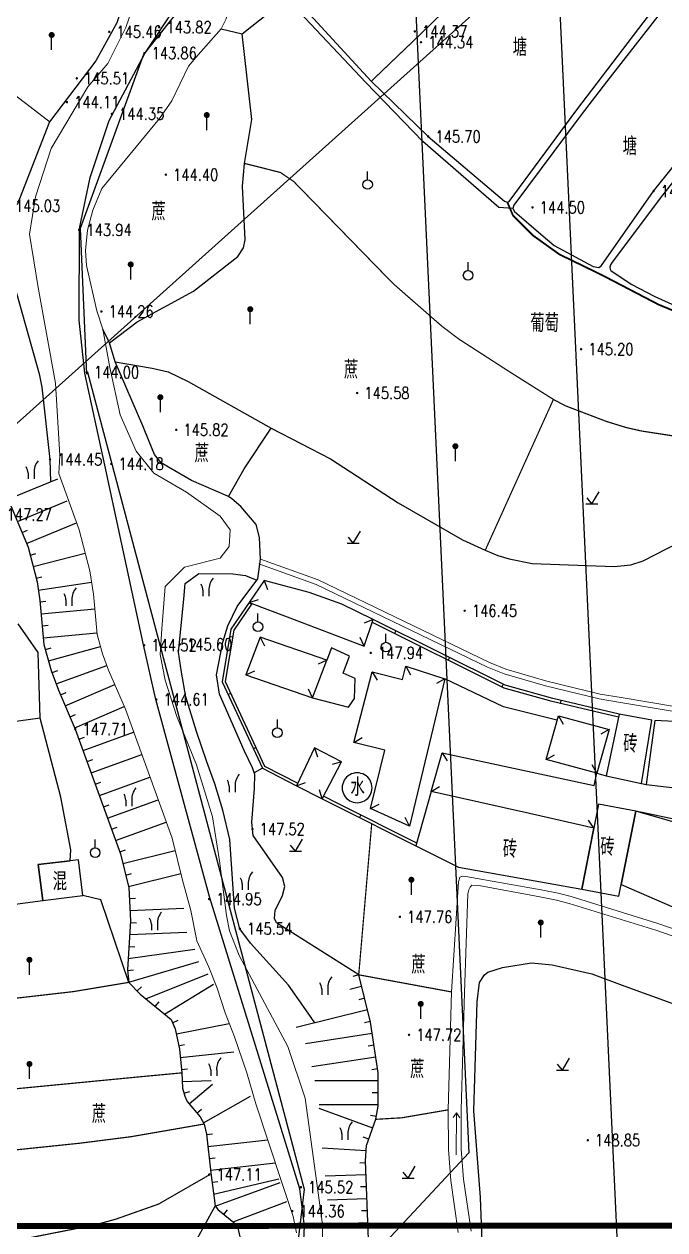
# Model space of a CAD drawing. Extents: x 529262 to 576451, y 2694391 to 2717535.
# Drawn here: x 567220.2 to 567273.7, y 2709121.2 to 2709221.8 of the extents above; entities that cross this region are included whole.
import ezdxf
from ezdxf.enums import TextEntityAlignment as Align
from ezdxf.xclip import XClip

# ---------------------------------------------------------------- set-up
doc = ezdxf.new("R2010")
doc.units = 0
doc.header["$XCLIPFRAME"] = 0
for name, color, linetype in [('DLDW', 8, 'Continuous'), ('DMTZ', 8, 'Continuous'), ('GCD', 8, 'Continuous'), ('GXYZ', 8, 'Continuous'), ('JMD', 8, 'Continuous'), ('PP-COM', 7, 'Continuous'), ('RD-中线', 40, 'Continuous'), ('RD-红线', 7, 'Continuous'), ('ZBTZ', 8, 'Continuous'), ('ZJ', 7, 'Continuous'), ('污水管径标注_W10-', 202, 'Continuous')]:
    doc.layers.add(name, color=color, linetype=linetype)
doc.layers.add('SXSS', color=5, linetype='Continuous', lineweight=0)
doc.styles.add('HZ', font='rs.shx', dxfattribs={"width": 0.8, "bigfont": 'hztxt.shx'})
doc.linetypes.add('10421', pattern='A,2,[150,AAA.SHX,S=0.5,R=0,X=0,Y=0.5],1e-11', length=2)
doc.linetypes.add('10422', pattern='A,0.75,[150,AAA.SHX,S=0.5,R=0,X=0,Y=0.5],1.5,[177,AAA.SHX,S=1,R=0,X=0,Y=0.4],0.75', length=3)
doc.linetypes.add('1161', pattern='A,0,[149,AAA.SHX,S=0.15,R=0,X=0,Y=0],-1.6', length=1.6)
doc.linetypes.add('8462', pattern='A,2,[157,AAA.SHX,S=1,R=0,X=0,Y=0.5],1e-09', length=2)

# ---------------------------------------------------------------- blocks, each defined once
blk = doc.blocks.new('A$C19FD0107')
at = {"layer": 'RD-中线', "color": 8, "linetype": 'Continuous', "flags": 128}
blk.add_lwpolyline([(-3741.98, 15023.64), (-3727.15, 14704.89)], dxfattribs=at)
for points in [[(-4490.73, 14139.44, 0), (-4490.29, 14139.42)], [(-3818.25, 14086.17, 0), (-3817.74, 14086.17)]]:
    blk.add_lwpolyline(points, format="xyb", dxfattribs=at)
at = {"layer": 'RD-红线', "color": 8, "linetype": 'Continuous', "flags": 128}
blk.add_lwpolyline([(-3752.51, 14991.88), (-3752.38, 14988.89), (-3740.66, 14737.03)], dxfattribs=at)
at = {"layer": 'RD-红线', "color": 8}
blk.add_lwpolyline([(-3760.16, 14716.11), (-3740.66, 14737.03, 0.420928)], format="xyb", dxfattribs=at)
blk = doc.blocks.new('gc165')
at = {"color": 8}
blk.add_line((0, 0), (0, 2), dxfattribs=at)
at = {"color": 8, "const_width": 0.5}
blk.add_lwpolyline([(-0.25, 2.5, 1), (0.25, 2.5, 1)], format="xyb", close=True, dxfattribs=at)
blk = doc.blocks.new('gc086')
at = {"color": 8}
for p, q in [((0, 0), (7, 0)), ((7, 0), (6.18, 0.57)), ((7, 0), (6.18, -0.57))]:
    blk.add_line(p, q, dxfattribs=at)
blk = doc.blocks.new('gc123')
at = {"color": 8}
for p, q in [((-1, 0), (1, 0)), ((0, 0), (-0.8, 1)), ((0, 0), (1.2, 2))]:
    blk.add_line(p, q, dxfattribs=at)
blk = doc.blocks.new('gc125')
at = {"color": 8}
blk.add_line((0, 0.8), (0, 2.2), dxfattribs=at)
blk.add_circle((0, 0), 0.8, dxfattribs=at)
blk = doc.blocks.new('gc246')
at = {"color": 8}
for p, q in [((-0.5, 1), (-0.5, 0)), ((0.5, 1), (0.5, 0))]:
    blk.add_line(p, q, dxfattribs=at)
for centre, radius, start, end in [((3.4, 1.11), 2.91, 139.3312, 182.0887), ((-2.94, 0.81), 2.45, 4.3743, 29.0242)]:
    blk.add_arc(centre, radius, start, end, dxfattribs=at)
blk = doc.blocks.new('GC200')
at = {"linetype": 'Continuous', "const_width": 0.2, "flags": 128}
blk.add_lwpolyline([(-0.1, 0, 1), (0.1, 0, 1)], format="xyb", close=True, dxfattribs=at)

msp = doc.modelspace()

# ---------------------------------------------------------------- linework, layer by layer
at = {"const_width": 0.5}
msp.add_lwpolyline([(567065.198, 2709822.031), (567065.442, 2709121.492), (567390.954, 2709121.576), (567390.9, 2709194.847), (567636.834, 2709194.752), (567636.661, 2709824.663), (567065.198, 2709822.031)], dxfattribs=at)
at = {"color": 8, "linetype": 'Continuous', "flags": 128}
for points in [[(567233.089, 2709222.908), (567230.201, 2709219.269), (567224.908, 2709204.752), (567225.446, 2709192.605)], [(567225.525, 2709192.763), (567243.596, 2709124.599), (567242.612, 2709116.417), (567238.804, 2709110.346), (567237.048, 2709104.767), (567236.235, 2709098.653), (567237.048, 2709094.463), (567242.57, 2709075.026), (567243.469, 2709054.455), (567245.168, 2709048.136), (567246.302, 2709044.472), (567248.453, 2709042.586), (567255.247, 2709037.98), (567256.794, 2709033.04)]]:
    msp.add_lwpolyline(points, dxfattribs=at)
at = {"layer": 'DLDW', "linetype": 'Continuous', "flags": 128}
msp.add_lwpolyline([(567246.768, 2709158.086, 1.0000047), (567249.262, 2709158.086, 1.0000097)], format="xyb", close=True, dxfattribs=at)
at = {"layer": 'DMTZ'}
for p, q in [((567218.921, 2709182.156, 146.878), (567223.069, 2709183.877, 146.878)), ((567219.688, 2709180.308, 146.878), (567223.835, 2709182.03, 146.878)), ((567220.454, 2709178.461, 146.878), (567224.602, 2709180.183, 146.878)), ((567220.999, 2709176.539, 146.878), (567225.346, 2709177.669, 146.878)), ((567221.43, 2709174.589, 146.878), (567225.871, 2709175.251, 146.878)), ((567221.664, 2709172.604, 146.878), (567226.136, 2709173.021, 146.878)), ((567221.85, 2709170.612, 146.878), (567226.322, 2709171.029, 146.878)), ((567222.292, 2709168.668, 146.878), (567226.615, 2709169.885, 146.878)), ((567222.916, 2709166.769, 146.878), (567227.139, 2709168.297, 146.878)), ((567223.678, 2709164.921, 146.878), (567227.8, 2709166.704, 146.878)), ((567224.472, 2709163.086, 146.878), (567228.594, 2709164.868, 146.878)), ((567225.158, 2709161.207, 146.878), (567229.381, 2709162.735, 146.878)), ((567225.838, 2709159.326, 146.878), (567230.061, 2709160.854, 146.878)), ((567226.519, 2709157.446, 146.878), (567230.742, 2709158.973, 146.878)), ((567227.199, 2709155.565, 146.878), (567231.422, 2709157.092, 146.878)), ((567227.879, 2709153.684, 146.878), (567232.102, 2709155.212, 146.878)), ((567228.479, 2709151.779, 146.878), (567232.837, 2709152.863, 146.878)), ((567228.962, 2709149.838, 146.878), (567233.32, 2709150.922, 146.878)), ((567229.075, 2709147.843, 146.878), (567233.561, 2709148.049, 146.878)), ((567229.047, 2709145.846, 146.878), (567233.813, 2709146.031, 146.878)), ((567228.927, 2709143.85, 146.878), (567234.472, 2709144.628, 146.878)), ((567231.957, 2709139.201, 146.878), (567236.047, 2709141.708, 146.878)), ((567248.389, 2709141.498, 147.858), (567247.418, 2709141.259, 147.858)), ((567248.389, 2709141.498, 147.858), (567247.418, 2709141.259, 147.858)), ((567248.867, 2709139.556, 147.858), (567242.936, 2709138.096, 147.858)), ((567248.867, 2709139.556, 147.858), (567242.936, 2709138.096, 147.858)), ((567232.94, 2709137.544, 146.878), (567237.347, 2709138.408, 146.878)), ((567249.265, 2709137.598, 147.858), (567243.698, 2709136.734, 147.858)), ((567249.265, 2709137.598, 147.858), (567243.698, 2709136.734, 147.858)), ((567233.267, 2709135.572, 146.878), (567237.731, 2709136.069, 146.878)), ((567249.572, 2709135.622, 147.858), (567244.223, 2709134.792, 147.858)), ((567249.572, 2709135.622, 147.858), (567244.223, 2709134.792, 147.858)), ((567249.775, 2709133.637, 147.858), (567244.499, 2709133.635, 147.858)), ((567249.775, 2709133.637, 147.858), (567244.499, 2709133.635, 147.858)), ((567235.211, 2709130.12, 146.878), (567239.121, 2709132.348, 146.878)), ((567249.776, 2709131.637, 147.858), (567244.837, 2709131.636, 147.858)), ((567249.776, 2709131.637, 147.858), (567244.837, 2709131.636, 147.858)), ((567249.322, 2709129.7, 147.858), (567244.858, 2709131.318, 147.858)), ((567249.322, 2709129.7, 147.858), (567244.858, 2709131.318, 147.858)), ((567235.57, 2709128.162, 146.878), (567240.558, 2709128.722, 146.878)), ((567248.768, 2709127.793, 147.858), (567245.088, 2709128.009, 147.858)), ((567248.768, 2709127.793, 147.858), (567245.088, 2709128.009, 147.858)), ((567235.793, 2709126.174, 146.878), (567241.203, 2709126.782, 146.878)), ((567236.038, 2709124.189, 146.878), (567241.496, 2709125.465, 146.878)), ((567248.763, 2709125.796, 147.858), (567245.357, 2709125.668, 147.858)), ((567248.763, 2709125.796, 147.858), (567245.357, 2709125.668, 147.858)), ((567236.174, 2709123.182, 148.204), (567241.584, 2709125.158, 148.204)), ((567237.671, 2709121.868, 148.204), (567242.155, 2709123.555, 148.204)), ((567248.838, 2709123.797, 147.858), (567245.548, 2709123.674, 147.858)), ((567248.838, 2709123.797, 147.858), (567245.548, 2709123.674, 147.858)), ((567248.913, 2709121.798, 147.858), (567245.727, 2709121.679, 147.858)), ((567248.913, 2709121.798, 147.858), (567245.727, 2709121.679, 147.858))]:
    msp.add_line(p, q, dxfattribs=at)
at = {"layer": 'DMTZ', "linetype": 'Continuous'}
for p, q in [((567220.071, 2709179.385, 146.878), (567220.533, 2709179.576, 146.878)), ((567220.748, 2709177.507, 146.878), (567221.232, 2709177.633, 146.878)), ((567221.251, 2709175.572, 146.878), (567221.735, 2709175.697, 146.878)), ((567221.571, 2709173.599, 146.878), (567222.069, 2709173.646, 146.878)), ((567221.757, 2709171.608, 146.878), (567222.255, 2709171.654, 146.878)), ((567222.021, 2709169.631, 146.878), (567222.502, 2709169.766, 146.878)), ((567222.575, 2709167.71, 146.878), (567223.045, 2709167.88, 146.878)), ((567223.281, 2709165.839, 146.878), (567223.74, 2709166.038, 146.878)), ((567224.075, 2709164.003, 146.878), (567224.534, 2709164.202, 146.878)), ((567224.818, 2709162.148, 146.878), (567225.288, 2709162.318, 146.878)), ((567225.498, 2709160.267, 146.878), (567225.968, 2709160.437, 146.878)), ((567226.178, 2709158.386, 146.878), (567226.649, 2709158.556, 146.878)), ((567226.859, 2709156.505, 146.878), (567227.329, 2709156.675, 146.878)), ((567227.539, 2709154.625, 146.878), (567228.009, 2709154.795, 146.878)), ((567228.219, 2709152.744, 146.878), (567228.689, 2709152.914, 146.878)), ((567228.72, 2709150.809, 146.878), (567229.206, 2709150.929, 146.878)), ((567229.029, 2709148.842, 146.878), (567229.529, 2709148.865, 146.878)), ((567229.107, 2709146.845, 146.878), (567229.607, 2709146.814, 146.878)), ((567228.987, 2709144.848, 146.878), (567229.486, 2709144.818, 146.878)), ((567228.977, 2709141.857, 146.878), (567234.816, 2709143.598, 146.878)), ((567228.872, 2709142.852, 146.878), (567229.37, 2709142.904, 146.878)), ((567230.407, 2709140.465, 146.878), (567235.589, 2709142.567, 146.878)), ((567248.15, 2709142.469, 147.858), (567247.664, 2709142.349, 147.858)), ((567248.15, 2709142.469, 147.858), (567247.664, 2709142.349, 147.858)), ((567229.665, 2709141.132, 146.878), (567230.027, 2709141.477, 146.878)), ((567248.628, 2709140.527, 147.858), (567248.142, 2709140.407, 147.858)), ((567248.628, 2709140.527, 147.858), (567248.142, 2709140.407, 147.858)), ((567231.182, 2709139.833, 146.878), (567231.498, 2709140.221, 146.878)), ((567232.623, 2709138.485, 146.878), (567233.078, 2709138.693, 146.878)), ((567249.106, 2709138.585, 147.858), (567248.62, 2709138.465, 147.858)), ((567249.106, 2709138.585, 147.858), (567248.62, 2709138.465, 147.858)), ((567233.132, 2709136.562, 146.878), (567233.623, 2709136.658, 146.878)), ((567249.418, 2709136.61, 147.858), (567248.924, 2709136.533, 147.858)), ((567249.418, 2709136.61, 147.858), (567248.924, 2709136.533, 147.858)), ((567233.378, 2709134.578, 146.878), (567233.875, 2709134.634, 146.878)), ((567249.725, 2709134.633, 147.858), (567249.231, 2709134.557, 147.858)), ((567249.725, 2709134.633, 147.858), (567249.231, 2709134.557, 147.858)), ((567233.43, 2709133.58, 146.878), (567235.851, 2709133.652, 146.878)), ((567233.571, 2709132.598, 146.878), (567234.052, 2709132.736, 146.878)), ((567234.013, 2709131.714, 146.878), (567235.968, 2709133.347, 146.878)), ((567249.775, 2709132.637, 147.858), (567249.275, 2709132.637, 147.858)), ((567249.775, 2709132.637, 147.858), (567249.275, 2709132.637, 147.858)), ((567234.655, 2709130.947, 146.878), (567235.038, 2709131.267, 146.878)), ((567249.625, 2709130.65, 147.858), (567249.132, 2709130.736, 147.858)), ((567249.625, 2709130.65, 147.858), (567249.132, 2709130.736, 147.858)), ((567235.458, 2709129.155, 146.878), (567235.955, 2709129.211, 146.878)), ((567248.982, 2709128.76, 147.858), (567248.512, 2709128.93, 147.858)), ((567248.982, 2709128.76, 147.858), (567248.512, 2709128.93, 147.858)), ((567235.681, 2709127.168, 146.878), (567236.178, 2709127.224, 146.878)), ((567248.726, 2709126.795, 147.858), (567248.226, 2709126.776, 147.858)), ((567248.726, 2709126.795, 147.858), (567248.226, 2709126.776, 147.858)), ((567235.914, 2709125.182, 146.878), (567236.41, 2709125.244, 146.878)), ((567248.801, 2709124.796, 147.858), (567248.301, 2709124.778, 147.858)), ((567248.801, 2709124.796, 147.858), (567248.301, 2709124.778, 147.858)), ((567236.893, 2709122.496, 148.204), (567237.207, 2709122.885, 148.204)), ((567248.875, 2709122.798, 147.858), (567248.376, 2709122.779, 147.858)), ((567248.875, 2709122.798, 147.858), (567248.376, 2709122.779, 147.858))]:
    msp.add_line(p, q, dxfattribs=at)
at = {"layer": 'DMTZ', "linetype": '10422', "flags": 128}
for points, elevation in [([(567239.74, 2709227.658), (567243.474, 2709225.184), (567242.773, 2709224.041), (567249.197, 2709217.041), (567253.945, 2709212.424), (567260.3, 2709207.019), (567260.539, 2709206.936), (567260.682, 2709207.004), (567266.345, 2709214.658), (567272.759, 2709223.086), (567273.026, 2709223.598), (567272.822, 2709224.097), (567271.607, 2709225.44), (567265.336, 2709232.674), (567261.191, 2709239.791), (567260.576, 2709240.627), (567256.455, 2709244.7), (567255.101, 2709246.845), (567254.905, 2709246.978), (567254.644, 2709246.832), (567253.039, 2709245.305), (567252.438, 2709244.477), (567251.68, 2709242.909), (567251.238, 2709241.813), (567250.759, 2709239.799), (567250.31, 2709236.675), (567250.27, 2709236.057)], 145.628), ([(567268.171, 2709201.506), (567268.384, 2709201.676), (567272.734, 2709207.872), (567278.853, 2709215.487), (567280.054, 2709217.317), (567280.208, 2709217.77), (567280.011, 2709217.992), (567274.031, 2709223.352), (567273.875, 2709223.421), (567273.782, 2709223.366), (567268.798, 2709216.989), (567266.681, 2709214.231), (567261.085, 2709206.692), (567260.988, 2709206.425), (567261.133, 2709206.176), (567263.343, 2709204.267), (567264.441, 2709203.324), (567267.704, 2709201.574), (567268.171, 2709201.506)], 145.862), ([(567269.11, 2709201.355), (567269.16, 2709201.24), (567270.864, 2709200.097), (567272.847, 2709199.087), (567272.847, 2709199.087), (567275.054, 2709198.07), (567276.621, 2709197.693), (567279.245, 2709197.124), (567282.484, 2709196.614), (567283.716, 2709196.547), (567284.529, 2709196.614), (567289.206, 2709197.951), (567289.793, 2709198.279), (567289.98, 2709198.642), (567292.003, 2709204.268), (567293.354, 2709207.636), (567291.043, 2709208.546), (567291.93, 2709211.059), (567287.311, 2709213.199), (567281.454, 2709216.971), (567281.144, 2709217.132), (567281.018, 2709217.085), (567280.845, 2709216.909), (567273.482, 2709207.534), (567269.291, 2709201.944), (567269.146, 2709201.722), (567269.095, 2709201.532), (567269.11, 2709201.355)], 145.946), ([(567244.289, 2709165.59), (567247.285, 2709164.801), (567247.794, 2709165.524), (567247.843, 2709167.216), (567246.854, 2709167.664), (567247.365, 2709169.077), (567245.878, 2709169.761), (567245.482, 2709168.734)], 147.629), ([(567264.661, 2709163.735), (567260.218, 2709164.842), (567255.34, 2709167.187)], 147.011)]:
    msp.add_lwpolyline(points, dxfattribs=dict(at, elevation=elevation))
at = {"layer": 'DMTZ', "linetype": '10421', "flags": 128}
for points, elevation in [([(567233.046, 2709234.431), (567232.191, 2709234.11), (567230.418, 2709229.131), (567227.966, 2709221.917), (567226.233, 2709218.739), (567222.371, 2709213.658), (567219.656, 2709206.735)], 146.878), ([(567227.375, 2709195.208), (567229.672, 2709196.975), (567234.38, 2709199.511), (567238.053, 2709202.413), (567238.542, 2709203.138), (567238.669, 2709203.806), (567238.446, 2709208.276), (567238.62, 2709210.185), (567239.221, 2709213.845), (567238.42, 2709220.994)], 145.618), ([(567219.484, 2709204.703), (567219.315, 2709202.763), (567219.328, 2709201.437), (567219.43, 2709200.065), (567221.505, 2709192.622), (567221.711, 2709191.522), (567222.405, 2709185.477), (567222.434, 2709183.614)], 146.878), ([(567248.147, 2709142.482), (567241.288, 2709146.831), (567241.118, 2709147.191), (567241.187, 2709147.859), (567241.781, 2709149.111), (567241.976, 2709149.864), (567241.781, 2709150.602), (567239.347, 2709154.094), (567239.282, 2709154.645), (567239.236, 2709155.23), (567239.458, 2709158.03), (567239.485, 2709159.195), (567239.291, 2709159.749), (567238.584, 2709161.207), (567236.527, 2709165.894), (567236.287, 2709167.52), (567236.823, 2709170.245), (567237.233, 2709171.612), (567238.019, 2709173.219), (567239.729, 2709175.509), (567239.947, 2709177.167), (567239.863, 2709178.965), (567239.608, 2709180.058), (567238.309, 2709181.559), (567237.577, 2709182.202), (567237.29, 2709182.379), (567234.208, 2709183.721), (567232.273, 2709184.843), (567231.679, 2709185.187), (567231.116, 2709185.897), (567230.685, 2709186.966), (567230.159, 2709188.292), (567227.843, 2709193.632), (567227.375, 2709195.208), (567226.817, 2709196.34)], 145.894), ([(567227.843, 2709193.632), (567230.928, 2709193.1), (567232.27, 2709192.801), (567233.931, 2709191.991), (567240.833, 2709188.106)], 145.894), ([(567237.29, 2709182.379), (567238.602, 2709184.687), (567240.833, 2709188.106)], 146.418), ([(567240.833, 2709188.106), (567245.79, 2709185.528), (567251.435, 2709181.865), (567256.811, 2709178.782), (567258.701, 2709177.917), (567259.74, 2709177.474), (567260.703, 2709177.181), (567262.609, 2709176.796), (567269.446, 2709176.562), (567270.824, 2709176.692), (567271.863, 2709177.03), (567277.853, 2709180.107), (567279.871, 2709180.893), (567280.464, 2709181.092), (567283.599, 2709181.622), (567288.14, 2709182.562), (567289.967, 2709182.983), (567291.634, 2709183.263), (567294.188, 2709183.227), (567297.784, 2709182.943)], 146.197), ([(567244.493, 2709138.479), (567243.94, 2709139.275), (567242.3, 2709141.611), (567239.115, 2709145.116), (567238.238, 2709146.332), (567237.784, 2709148.031), (567237.391, 2709153.763), (567236.818, 2709156.211), (567236.135, 2709158.427), (567235.469, 2709160.242), (567234.611, 2709162.786), (567233.739, 2709165.689), (567233.356, 2709167.741), (567233.112, 2709169.41), (567233.566, 2709173.838), (567233.685, 2709175.137), (567234.818, 2709175.959), (567237.639, 2709175.926), (567238.7, 2709175.812), (567239.653, 2709175.406)], 145.894), ([(567256.13, 2709043.929), (567256.095, 2709045.046), (567257.716, 2709051.422), (567258.635, 2709063.536), (567260.225, 2709070.589), (567260.028, 2709072.764), (567260.498, 2709073.973), (567260.916, 2709074.616), (567266.127, 2709080.389), (567266.389, 2709081.388), (567266.466, 2709083.059), (567266.293, 2709084.331), (567265.726, 2709086.912), (567264.936, 2709089.535), (567264.015, 2709091.372), (567261.999, 2709094.454), (567260.831, 2709096.538), (567258.536, 2709101.625), (567257.747, 2709102.519), (567255.797, 2709104.131), (567255.573, 2709104.902), (567255.602, 2709106.735), (567255.765, 2709110.796), (567256.128, 2709112.144), (567258.156, 2709116.082), (567258.478, 2709117.405), (567258.48, 2709119.536), (567258.294, 2709123.894), (567257.742, 2709131.122), (567258.03, 2709140.215), (567258.211, 2709141.85), (567258.62, 2709142.489), (567258.903, 2709142.691), (567260.128, 2709143.09), (567262.565, 2709143.485), (567264.27, 2709143.324), (567267.59, 2709142.562), (567270.346, 2709141.543), (567282.141, 2709137.256), (567284.271, 2709136.863), (567290.328, 2709137.287), (567292.825, 2709137.736)], 149.685), ([(567236.163, 2709123.197), (567236.163, 2709123.197), (567236.163, 2709123.197), (567234.652, 2709120.414), (567234.531, 2709119.586), (567234.94, 2709119.107), (567236.721, 2709117.791), (567236.991, 2709117.353), (567237.678, 2709114.749)], 147.699)]:
    msp.add_lwpolyline(points, dxfattribs=dict(at, elevation=elevation))
msp.add_lwpolyline([(567260.988, 2709206.425), (567259.816, 2709206.517), (567253.484, 2709212.01), (567248.741, 2709216.923), (567242.76, 2709223.28), (567242.184, 2709224), (567243.031, 2709225.477)], dxfattribs=at)
at = {"layer": 'DMTZ', "linetype": 'Continuous', "flags": 128}
for points, elevation in [([(567218.726, 2709182.626), (567220.576, 2709178.169), (567221.327, 2709175.28), (567221.562, 2709173.704), (567221.902, 2709170.052), (567222.514, 2709167.88), (567223.106, 2709166.244), (567224.515, 2709162.986), (567228.283, 2709152.567), (567228.989, 2709149.73), (567229.115, 2709146.972), (567228.869, 2709142.886), (567228.978, 2709141.854), (567229.926, 2709140.858), (567232.497, 2709138.761), (567232.854, 2709137.981), (567233.19, 2709136.27), (567233.409, 2709134.303), (567233.447, 2709133.032), (567233.639, 2709132.362), (567233.844, 2709131.917), (567234.922, 2709130.626), (567235.26, 2709130.034), (567235.456, 2709129.177), (567235.818, 2709125.954), (567236.163, 2709123.197)], 146.878), ([(567248.535, 2709114.816), (567248.966, 2709120.393), (567248.719, 2709126.961), (567248.795, 2709128.244), (567249.586, 2709130.426), (567249.776, 2709131.512), (567249.775, 2709134.313), (567249.122, 2709138.521), (567248.147, 2709142.482)], 147.858), ([(567236.163, 2709123.197), (567236.391, 2709122.901), (567238.007, 2709121.597), (567238.345, 2709120.154), (567238.123, 2709115.762), (567237.678, 2709114.749), (567236.508, 2709113.79), (567231.68, 2709106.112)], 148.204)]:
    msp.add_lwpolyline(points, dxfattribs=dict(at, elevation=elevation))
at = {"layer": 'DMTZ', "linetype": '10422', "elevation": 147.801, "flags": 128}
msp.add_lwpolyline([(567192.852, 2709159.645), (567191.178, 2709144.998), (567207.16, 2709146.727), (567221.798, 2709148.687), (567221.42, 2709151.673), (567224.076, 2709151.993), (567224.132, 2709152.901), (567223.302, 2709157.313), (567221.58, 2709163.897), (567206.264, 2709161.781)], close=True, dxfattribs=at)
at = {"layer": 'GXYZ', "linetype": 'Continuous'}
msp.add_line((567290.962, 2709252.568), (567219.634, 2709188.482), dxfattribs=at)
at = {"layer": 'JMD', "linetype": 'Continuous'}
for p, q in [((567240.258, 2709175.377), (567240.537, 2709174.627)), ((567239.013, 2709173.556), (567239.776, 2709173.795)), ((567239.013, 2709173.556), (567239.219, 2709173.415)), ((567249.344, 2709172.137), (567248.607, 2709171.826)), ((567237.39, 2709170.722), (567237.636, 2709170.682)), ((567251.234, 2709171.194), (567251.123, 2709170.97)), ((567239.94, 2709170.642), (567240.279, 2709169.918)), ((567248.612, 2709169.891), (567248.267, 2709170.613)), ((567245.482, 2709168.734), (567244.757, 2709168.395)), ((567255.708, 2709168.961), (567255.597, 2709168.738)), ((567238.747, 2709167.498), (567239.471, 2709167.838)), ((567249.275, 2709167.756), (567249.683, 2709167.068)), ((567252.085, 2709168.222), (567252.474, 2709167.523)), ((567255.34, 2709167.187), (567254.643, 2709166.794)), ((567260.182, 2709166.729), (567260.071, 2709166.505)), ((567237.244, 2709165.88), (567237.471, 2709165.985)), ((567244.289, 2709165.59), (567243.949, 2709166.314)), ((567264.991, 2709165.375), (567264.934, 2709165.132)), ((567264.803, 2709164.08), (567265.198, 2709163.385)), ((567269.02, 2709162.943), (567268.324, 2709162.548)), ((567247.743, 2709161.876), (567248.431, 2709162.284)), ((567239.353, 2709161.346), (567239.579, 2709161.452)), ((567244.467, 2709161.422), (567244.722, 2709160.664)), ((567255.116, 2709161.014), (567255.527, 2709160.328)), ((567263.782, 2709160.435), (567264.477, 2709160.831)), ((567246.705, 2709160.264), (567245.943, 2709160.02)), ((567267.999, 2709159.298), (567267.603, 2709159.993)), ((567242.962, 2709158.257), (567243.719, 2709158.514)), ((567242.962, 2709158.257), (567243.076, 2709158.48)), ((567245.112, 2709157.155), (567244.866, 2709157.917)), ((567254.192, 2709157.773), (567254.879, 2709158.182)), ((567245.112, 2709157.155), (567245.226, 2709157.378)), ((567249.118, 2709156.363), (567249.838, 2709156.712)), ((567248.224, 2709155.585), (567248.336, 2709155.808)), ((567252.383, 2709154.893), (567252.03, 2709155.611)), ((567267.754, 2709154.725), (567267.318, 2709155.396))]:
    msp.add_line(p, q, dxfattribs=at)
at = {"layer": 'JMD', "linetype": 'Continuous', "flags": 128}
for points, elevation in [([(567248.612, 2709169.891), (567249.344, 2709172.137), (567246.751, 2709173.409), (567244.004, 2709174.385), (567240.258, 2709175.377), (567239.013, 2709173.556), (567242.188, 2709172.344)], 147.033), ([(567244.289, 2709165.59), (567245.482, 2709168.734), (567239.94, 2709170.642), (567238.747, 2709167.498)], 147.629), ([(567255.34, 2709167.187), (567252.383, 2709154.893), (567249.118, 2709156.363), (567250.335, 2709161.228), (567247.743, 2709161.876), (567249.275, 2709167.756), (567251.809, 2709167.122), (567252.085, 2709168.222)], 147.23), ([(567267.999, 2709159.298), (567263.782, 2709160.435), (567264.803, 2709164.08), (567269.02, 2709162.943)], 147.699), ([(567269.86, 2709164.235), (567268.781, 2709159.094), (567271.72, 2709158.432), (567272.577, 2709163.738)], 147.631), ([(567272.825, 2709163.689), (567272.118, 2709158.369), (567277.587, 2709157.724), (567278.192, 2709163.429)], 146.647), ([(567246.705, 2709160.264), (567244.467, 2709161.422), (567242.962, 2709158.257), (567245.112, 2709157.155)], 148.081), ([(567277.593, 2709157.71), (567277.16, 2709154.871), (567271.254, 2709156.134), (567268.152, 2709156.721), (567267.754, 2709154.725), (567262.375, 2709155.934), (567254.192, 2709157.773), (567255.116, 2709161.014), (567267.775, 2709158.269), (567267.999, 2709159.298), (567268.781, 2709159.094), (567271.72, 2709158.432), (567272.118, 2709158.369)], 147.65), ([(567269.839, 2709149.04), (567271.254, 2709156.134), (567268.152, 2709156.721), (567266.737, 2709149.627)], 147.782), ([(567284.698, 2709152.273), (567271.254, 2709156.134), (567270.031, 2709150.005), (567278.867, 2709146.193), (567279.039, 2709146.711), (567280.045, 2709150.33), (567283.794, 2709149.22)], 147.226), ([(567224.771, 2709152.077), (567221.42, 2709151.673), (567221.798, 2709148.687), (567225.149, 2709149.091)], 145.154)]:
    msp.add_lwpolyline(points, close=True, dxfattribs=dict(at, elevation=elevation))
for points in [[(567239.013, 2709173.556), (567237.49, 2709171.329), (567236.763, 2709166.916), (567240.11, 2709159.718), (567242.962, 2709158.257)], [(567239.219, 2709173.415), (567237.727, 2709171.234), (567237.022, 2709166.952), (567240.3, 2709159.901), (567243.076, 2709158.48)], [(567269.803, 2709163.992), (567264.28, 2709165.285), (567260.268, 2709166.407), (567249.232, 2709171.913)], [(567269.86, 2709164.235), (567264.343, 2709165.527), (567260.359, 2709166.641), (567249.344, 2709172.137)], [(567245.112, 2709157.155), (567246.254, 2709156.57), (567252.901, 2709153.245)], [(567245.226, 2709157.378), (567246.367, 2709156.793), (567252.97, 2709153.49)]]:
    msp.add_lwpolyline(points, dxfattribs=at)
msp.add_lwpolyline([(567267.754, 2709154.725), (567262.375, 2709155.934), (567254.192, 2709157.773), (567252.901, 2709153.245), (567256.459, 2709151.468), (567266.737, 2709149.627)], close=True, dxfattribs=at)
at = {"layer": 'SXSS', "color": 8, "linetype": 'Continuous', "flags": 128}
for points in [[(567231.099, 2709228.409), (567228.738, 2709221.514), (567227.217, 2709218.518), (567225.558, 2709216.565), (567222.489, 2709211.432), (567221.183, 2709207.399), (567220.699, 2709204.279), (567221.418, 2709199.818), (567222.855, 2709191.833), (567223.212, 2709185.809), (567223.128, 2709184.304), (567224.844, 2709179.601), (567225.733, 2709176.179), (567226.022, 2709174.244), (567226.336, 2709170.876), (567226.793, 2709169.254), (567227.282, 2709167.901), (567228.691, 2709164.643), (567232.585, 2709153.876), (567233.454, 2709150.381), (567234.15, 2709147.841), (567234.644, 2709145.315), (567235.646, 2709143.111), (567235.646, 2709143.111), (567236.341, 2709141.378), (567237.02, 2709139.316), (567237.796, 2709137.299), (567238.812, 2709134.294), (567238.812, 2709134.294), (567239.563, 2709131.713), (567241.775, 2709125.064), (567242.679, 2709122.328), (567242.949, 2709120.959)], [(567245.116, 2709118.441), (567245.116, 2709121.636), (567243.67, 2709132.187), (567242.228, 2709136.511), (567238.172, 2709144.095), (567238.172, 2709144.095), (567238.172, 2709144.095), (567237.382, 2709146.15), (567237.127, 2709147.427), (567236.537, 2709151.99), (567235.953, 2709155.657), (567234.619, 2709159.991), (567232.971, 2709164.042), (567232.017, 2709167.057), (567231.601, 2709169.201), (567231.717, 2709171.359), (567231.996, 2709174.871), (567233.632, 2709176.498), (567236.593, 2709177.245), (567237.337, 2709178.222), (567237.414, 2709179.605), (567236.6, 2709180.744), (567233.778, 2709182.751), (567231.065, 2709184.324), (567229.599, 2709186.168), (567228.259, 2709189.206), (567227.396, 2709193.163), (567226.817, 2709196.34)]]:
    msp.add_lwpolyline(points, dxfattribs=at)
for points, elevation in [([(567226.817, 2709196.34), (567226.301, 2709197.871), (567225.462, 2709201.664), (567225.377, 2709202.923), (567225.521, 2709204.614), (567225.967, 2709206.287), (567226.713, 2709208.076), (567231.532, 2709213.938), (567232.563, 2709215.392), (567233.956, 2709218.285), (567234.553, 2709219.026), (567236.688, 2709221.425), (567237.095, 2709222.236), (567238.415, 2709228.167), (567239.74, 2709227.658)], 145.902), ([(567239.807, 2709176.777), (567244.607, 2709175.061), (567258.87, 2709168.163), (567260.265, 2709167.585), (567263.711, 2709166.585), (567268.193, 2709165.496), (567269.967, 2709165.2), (567276.748, 2709164.055), (567277.428, 2709164.063), (567277.984, 2709164.118), (567278.716, 2709164.293), (567280.748, 2709165.014), (567281.268, 2709164.944), (567287.562, 2709163.684), (567289.847, 2709163.448), (567293.143, 2709163.415)], 146.456), ([(567239.947, 2709177.167), (567244.768, 2709175.443), (567259.04, 2709168.541), (567260.403, 2709167.976), (567263.818, 2709166.985), (567268.276, 2709165.902), (567270.036, 2709165.608), (567276.772, 2709164.471), (567277.358, 2709164.474), (567277.925, 2709164.53), (567278.599, 2709164.691), (567280.704, 2709165.438), (567281.337, 2709165.353), (567287.624, 2709164.094), (567289.874, 2709163.862), (567293.272, 2709163.663)], 146.456), ([(567256.586, 2709150.619), (567256.51, 2709150.42), (567256.465, 2709150.238), (567255.883, 2709141.053), (567255.602, 2709131.214), (567255.627, 2709127.895), (567255.813, 2709125.324), (567256.437, 2709120.986)], 148.405), ([(567256.586, 2709150.619), (567256.824, 2709150.712), (567257.071, 2709150.69), (567263.352, 2709149.584), (567264.776, 2709149.294), (567265.849, 2709149.006), (567273.096, 2709146.771), (567279.814, 2709144.468), (567280.834, 2709144.224), (567281.69, 2709144.126), (567283.258, 2709144.351), (567284.162, 2709144.571), (567285.001, 2709145.016), (567287.076, 2709146.33), (567288.594, 2709147.568), (567289.455, 2709148.362), (567291.136, 2709150.889)], 148.405), ([(567257.32, 2709149.559), (567257.43, 2709149.805), (567257.585, 2709149.948), (567258.16, 2709149.937), (567263.238, 2709148.988), (567264.636, 2709148.703), (567265.681, 2709148.422), (567272.908, 2709146.194), (567279.645, 2709143.884), (567280.728, 2709143.625), (567281.699, 2709143.514), (567283.373, 2709143.754), (567284.379, 2709143.999), (567285.306, 2709144.49), (567287.431, 2709145.837), (567288.91, 2709146.478), (567290.332, 2709147.192), (567291.39, 2709148.723), (567291.575, 2709150.758)], 148.405), ([(567257.32, 2709149.559), (567257.255, 2709149.237), (567256.956, 2709140.998), (567256.676, 2709131.203), (567256.701, 2709127.938), (567256.882, 2709125.439), (567257.508, 2709121.081)], 148.405)]:
    msp.add_lwpolyline(points, dxfattribs=dict(at, elevation=elevation))
at = {"layer": 'SXSS', "color": 8, "linetype": '8462', "const_width": 0.1, "elevation": 145.628, "flags": 128}
msp.add_lwpolyline([(567249.197, 2709217.041), (567253.119, 2709220.795), (567258.538, 2709226.058)], dxfattribs=at)
at = {"layer": 'SXSS', "color": 8, "linetype": 'Continuous', "const_width": 0.15, "elevation": 145.71, "flags": 128}
msp.add_lwpolyline([(567260.539, 2709206.936), (567261.022, 2709205.817), (567262.646, 2709204.193), (567264.879, 2709202.592), (567268.401, 2709200.88), (567273.151, 2709198.402), (567275.404, 2709197.475), (567277.392, 2709196.989), (567282.295, 2709196.062), (567284.453, 2709195.938), (567286.358, 2709196.478), (567289.4, 2709197.416), (567290.219, 2709197.843), (567291.248, 2709198.155), (567292.727, 2709198.325), (567294.291, 2709198.268), (567296.224, 2709197.814), (567296.615, 2709197.572), (567298.312, 2709196.58), (567299.851, 2709195.3)], dxfattribs=at)
at = {"layer": 'ZBTZ', "linetype": 'Continuous', "const_width": 0.1, "flags": 128}
for points, elevation in [([(567207.33, 2709235.788), (567207.692, 2709234.252), (567207.681, 2709233.482), (567206.634, 2709226.066), (567206.978, 2709225.502), (567222.371, 2709213.658)], 145.021), ([(567238.62, 2709210.185), (567241.618, 2709209.426), (567242.73, 2709208.669), (567251.016, 2709200.152), (567255.117, 2709196.567), (567256.516, 2709195.513), (567260.711, 2709192.803), (567264.379, 2709190.489), (567265.374, 2709189.961), (567268.837, 2709188.641), (567270.465, 2709188.139), (567271.737, 2709187.852), (567275.721, 2709187.238), (567277.472, 2709187.123), (567278.972, 2709187.108), (567283.513, 2709187.569), (567285.721, 2709188.142), (567286.517, 2709188.397), (567289.76, 2709189.886), (567290.574, 2709190.165), (567290.951, 2709190.255), (567297.315, 2709190.844)], 145.838), ([(567258.701, 2709177.917), (567264.379, 2709190.489)], 146.424), ([(567248.147, 2709142.482), (567249.229, 2709155.082)], 147.823), ([(567248.147, 2709142.482), (567255.883, 2709141.053)], 147.823), ([(567228.978, 2709141.854), (567224.37, 2709141.082), (567196.997, 2709137.938), (567194.429, 2709137.731), (567192.344, 2709137.659), (567189.134, 2709137.837)], 147.722), ([(567187.446, 2709129.871), (567229.577, 2709133.941), (567233.409, 2709134.303)], 146.856), ([(567249.586, 2709130.426), (567251.727, 2709130.55), (567255.602, 2709131.214)], 147.921), ([(567235.26, 2709130.034), (567233.435, 2709129.715), (567229.159, 2709128.974), (567224.914, 2709128.433), (567186.318, 2709124.417)], 147.718), ([(567187.834, 2709107.926), (567189.484, 2709113.633), (567190.267, 2709117.527), (567191.196, 2709118.823), (567192.084, 2709119.333), (567193.331, 2709119.785), (567195.068, 2709119.989), (567203.85, 2709119.075), (567207.767, 2709119.038), (567212.258, 2709119.277), (567219.481, 2709120.3), (567226.14, 2709121.611), (567227.881, 2709122.09), (567231.453, 2709123.351), (567235.737, 2709125.815)], 148.109)]:
    msp.add_lwpolyline(points, dxfattribs=dict(at, elevation=elevation))
at = {"layer": 'ZBTZ', "linetype": '1161', "flags": 128}
for points, elevation in [([(567236.688, 2709221.425), (567238.42, 2709220.994), (567242.184, 2709224)], 144.612), ([(567221.58, 2709163.897), (567221.408, 2709169.376), (567219.748, 2709171.754)], 147.779), ([(567228.978, 2709141.854), (567226.652, 2709148.749), (567225.149, 2709149.091)], 147.722)]:
    msp.add_lwpolyline(points, dxfattribs=dict(at, elevation=elevation))
at = {"layer": 'ZBTZ', "linetype": '1161', "ltscale": 0.5, "flags": 128}
msp.add_lwpolyline([(567240.11, 2709159.718), (567239.434, 2709159.342)], dxfattribs=at)
at = {"layer": '污水管径标注_W10-'}
msp.add_lwpolyline([(567243.475, 2709118.595), (567243.637, 2709121.499), (567243.236, 2709124.622), (567235.736, 2709148.901), (567231.238, 2709165.455), (567230.211, 2709170.013), (567226.981, 2709184.996), (567225.322, 2709192.692), (567224.844, 2709197.105), (567224.851, 2709204.75), (567225.751, 2709209.007), (567227.348, 2709213.767), (567230.321, 2709219.34), (567232.682, 2709222.918)], dxfattribs=at)

# ---------------------------------------------------------------- block references
at = {"layer": 'GCD', "linetype": 'Continuous'}
ref = msp.add_blockref('GC200', (567231.514, 2709221.539, 143.821), dxfattribs=dict(at, xscale=0.5, yscale=0.5, zscale=0.5))
ref.add_attrib('height', '143.82', dxfattribs={"linetype": 'Continuous', "height": 1, "style": 'HZ', "width": 0.8}).set_placement((567232.114, 2709221.539, 143.821), align=Align.MIDDLE_LEFT)
ref = msp.add_blockref('GC200', (567227.342, 2709221.16, 145.455), dxfattribs=dict(at, xscale=0.5, yscale=0.5, zscale=0.5))
ref.add_attrib('height', '145.46', dxfattribs={"linetype": 'Continuous', "height": 1, "style": 'HZ', "width": 0.8}).set_placement((567227.942, 2709221.16, 145.455), align=Align.MIDDLE_LEFT)
ref = msp.add_blockref('GC200', (567252.826, 2709221.199, 144.373), dxfattribs=dict(at, xscale=0.5, yscale=0.5, zscale=0.5))
ref.add_attrib('height', '144.37', dxfattribs={"linetype": 'Continuous', "height": 1, "style": 'HZ', "width": 0.8}).set_placement((567253.426, 2709221.199, 144.373), align=Align.MIDDLE_LEFT)
ref = msp.add_blockref('GC200', (567253.339, 2709220.29, 144.344), dxfattribs=dict(at, xscale=0.5, yscale=0.5, zscale=0.5))
ref.add_attrib('height', '144.34', dxfattribs={"linetype": 'Continuous', "height": 1, "style": 'HZ', "width": 0.8}).set_placement((567253.939, 2709220.29, 144.344), align=Align.MIDDLE_LEFT)
ref = msp.add_blockref('GC200', (567230.278, 2709219.379, 143.86), dxfattribs=dict(at, xscale=0.5, yscale=0.5, zscale=0.5))
ref.add_attrib('height', '143.86', dxfattribs={"linetype": 'Continuous', "height": 1, "style": 'HZ', "width": 0.8}).set_placement((567230.878, 2709219.379, 143.86), align=Align.MIDDLE_LEFT)
ref = msp.add_blockref('GC200', (567224.636, 2709217.281, 145.511), dxfattribs=dict(at, xscale=0.5, yscale=0.5, zscale=0.5))
ref.add_attrib('height', '145.51', dxfattribs={"linetype": 'Continuous', "height": 1, "style": 'HZ', "width": 0.8}).set_placement((567225.236, 2709217.281, 145.511), align=Align.MIDDLE_LEFT)
ref = msp.add_blockref('GC200', (567223.819, 2709215.293, 144.111), dxfattribs=dict(at, xscale=0.5, yscale=0.5, zscale=0.5))
ref.add_attrib('height', '144.11', dxfattribs={"linetype": 'Continuous', "height": 1, "style": 'HZ', "width": 0.8}).set_placement((567224.419, 2709215.293, 144.111), align=Align.MIDDLE_LEFT)
ref = msp.add_blockref('GC200', (567227.563, 2709214.316, 144.35), dxfattribs=dict(at, xscale=0.5, yscale=0.5, zscale=0.5))
ref.add_attrib('height', '144.35', dxfattribs={"linetype": 'Continuous', "height": 1, "style": 'HZ', "width": 0.8}).set_placement((567228.163, 2709214.316, 144.35), align=Align.MIDDLE_LEFT)
ref = msp.add_blockref('GC200', (567253.945, 2709212.424, 145.704), dxfattribs=dict(at, xscale=0.5, yscale=0.5, zscale=0.5))
ref.add_attrib('height', '145.70', dxfattribs={"linetype": 'Continuous', "height": 1, "style": 'HZ', "width": 0.8}).set_placement((567254.545, 2709212.424, 145.704), align=Align.MIDDLE_LEFT)
ref = msp.add_blockref('GC200', (567232.065, 2709209.242, 144.4), dxfattribs=dict(at, xscale=0.5, yscale=0.5, zscale=0.5))
ref.add_attrib('height', '144.40', dxfattribs={"linetype": 'Continuous', "height": 1, "style": 'HZ', "width": 0.8}).set_placement((567232.665, 2709209.242, 144.4), align=Align.MIDDLE_LEFT)
ref = msp.add_blockref('GC200', (567272.734, 2709207.872, 145.961), dxfattribs=dict(at, xscale=0.5, yscale=0.5, zscale=0.5))
ref.add_attrib('height', '145.96', dxfattribs={"linetype": 'Continuous', "height": 1, "style": 'HZ', "width": 0.8}).set_placement((567273.334, 2709207.872, 145.961), align=Align.MIDDLE_LEFT)
ref = msp.add_blockref('GC200', (567218.885, 2709206.644, 145.028), dxfattribs=dict(at, xscale=0.5, yscale=0.5, zscale=0.5))
ref.add_attrib('height', '145.03', dxfattribs={"linetype": 'Continuous', "height": 1, "style": 'HZ', "width": 0.8}).set_placement((567219.485, 2709206.644, 145.028), align=Align.MIDDLE_LEFT)
ref = msp.add_blockref('GC200', (567262.635, 2709206.515, 144.5), dxfattribs=dict(at, xscale=0.5, yscale=0.5, zscale=0.5))
ref.add_attrib('height', '144.50', dxfattribs={"linetype": 'Continuous', "height": 1, "style": 'HZ', "width": 0.8}).set_placement((567263.235, 2709206.515, 144.5), align=Align.MIDDLE_LEFT)
ref = msp.add_blockref('GC200', (567224.843, 2709204.629, 143.94), dxfattribs=dict(at, xscale=0.5, yscale=0.5, zscale=0.5))
ref.add_attrib('height', '143.94', dxfattribs={"linetype": 'Continuous', "height": 1, "style": 'HZ', "width": 0.8}).set_placement((567225.443, 2709204.629, 143.94), align=Align.MIDDLE_LEFT)
ref = msp.add_blockref('GC200', (567226.688, 2709197.822, 144.257), dxfattribs=dict(at, xscale=0.5, yscale=0.5, zscale=0.5))
ref.add_attrib('height', '144.26', dxfattribs={"linetype": 'Continuous', "height": 1, "style": 'HZ', "width": 0.8}).set_placement((567227.288, 2709197.822, 144.257), align=Align.MIDDLE_LEFT)
ref = msp.add_blockref('GC200', (567266.689, 2709194.679, 145.196), dxfattribs=dict(at, xscale=0.5, yscale=0.5, zscale=0.5))
ref.add_attrib('height', '145.20', dxfattribs={"linetype": 'Continuous', "height": 1, "style": 'HZ', "width": 0.8}).set_placement((567267.289, 2709194.679, 145.196), align=Align.MIDDLE_LEFT)
ref = msp.add_blockref('GC200', (567225.469, 2709192.756, 144.001), dxfattribs=dict(at, xscale=0.5, yscale=0.5, zscale=0.5))
ref.add_attrib('height', '144.00', dxfattribs={"linetype": 'Continuous', "height": 1, "style": 'HZ', "width": 0.8}).set_placement((567226.069, 2709192.756, 144.001), align=Align.MIDDLE_LEFT)
ref = msp.add_blockref('GC200', (567248.013, 2709191.026, 145.583), dxfattribs=dict(at, xscale=0.5, yscale=0.5, zscale=0.5))
ref.add_attrib('height', '145.58', dxfattribs={"linetype": 'Continuous', "height": 1, "style": 'HZ', "width": 0.8}).set_placement((567248.613, 2709191.026, 145.583), align=Align.MIDDLE_LEFT)
ref = msp.add_blockref('GC200', (567232.928, 2709187.952, 145.817), dxfattribs=dict(at, xscale=0.5, yscale=0.5, zscale=0.5))
ref.add_attrib('height', '145.82', dxfattribs={"linetype": 'Continuous', "height": 1, "style": 'HZ', "width": 0.8}).set_placement((567233.528, 2709187.952, 145.817), align=Align.MIDDLE_LEFT)
ref = msp.add_blockref('GC200', (567222.405, 2709185.477, 144.448), dxfattribs=dict(at, xscale=0.5, yscale=0.5, zscale=0.5))
ref.add_attrib('height', '144.45', dxfattribs={"linetype": 'Continuous', "height": 1, "style": 'HZ', "width": 0.8}).set_placement((567223.005, 2709185.477, 144.448), align=Align.MIDDLE_LEFT)
ref = msp.add_blockref('GC200', (567227.519, 2709185.107, 144.18), dxfattribs=dict(at, xscale=0.5, yscale=0.5, zscale=0.5))
ref.add_attrib('height', '144.18', dxfattribs={"linetype": 'Continuous', "height": 1, "style": 'HZ', "width": 0.8}).set_placement((567228.119, 2709185.107, 144.18), align=Align.MIDDLE_LEFT)
ref = msp.add_blockref('GC200', (567218.191, 2709180.881, 147.268), dxfattribs=dict(at, xscale=0.5, yscale=0.5, zscale=0.5))
ref.add_attrib('height', '147.27', dxfattribs={"linetype": 'Continuous', "height": 1, "style": 'HZ', "width": 0.8}).set_placement((567218.791, 2709180.881, 147.268), align=Align.MIDDLE_LEFT)
ref = msp.add_blockref('GC200', (567256.981, 2709172.861, 146.454), dxfattribs=dict(at, xscale=0.5, yscale=0.5, zscale=0.5))
ref.add_attrib('height', '146.45', dxfattribs={"linetype": 'Continuous', "height": 1, "style": 'HZ', "width": 0.8}).set_placement((567257.581, 2709172.861, 146.454), align=Align.MIDDLE_LEFT)
ref = msp.add_blockref('GC200', (567230.263, 2709169.976, 144.52), dxfattribs=dict(at, xscale=0.5, yscale=0.5, zscale=0.5))
ref.add_attrib('height', '144.52', dxfattribs={"linetype": 'Continuous', "height": 1, "style": 'HZ', "width": 0.8}).set_placement((567230.863, 2709169.976, 144.52), align=Align.MIDDLE_LEFT)
ref = msp.add_blockref('GC200', (567233.23, 2709170.051, 145.596), dxfattribs=dict(at, xscale=0.5, yscale=0.5, zscale=0.5))
ref.add_attrib('height', '145.60', dxfattribs={"linetype": 'Continuous', "height": 1, "style": 'HZ', "width": 0.8}).set_placement((567233.83, 2709170.051, 145.596), align=Align.MIDDLE_LEFT)
ref = msp.add_blockref('GC200', (567249.147, 2709169.34, 147.938), dxfattribs=dict(at, xscale=0.5, yscale=0.5, zscale=0.5))
ref.add_attrib('height', '147.94', dxfattribs={"linetype": 'Continuous', "height": 1, "style": 'HZ', "width": 0.8}).set_placement((567249.747, 2709169.34, 147.938), align=Align.MIDDLE_LEFT)
ref = msp.add_blockref('GC200', (567231.271, 2709165.455, 144.61), dxfattribs=dict(at, xscale=0.5, yscale=0.5, zscale=0.5))
ref.add_attrib('height', '144.61', dxfattribs={"linetype": 'Continuous', "height": 1, "style": 'HZ', "width": 0.8}).set_placement((567231.871, 2709165.455, 144.61), align=Align.MIDDLE_LEFT)
ref = msp.add_blockref('GC200', (567224.515, 2709162.986, 147.706), dxfattribs=dict(at, xscale=0.5, yscale=0.5, zscale=0.5))
ref.add_attrib('height', '147.71', dxfattribs={"linetype": 'Continuous', "height": 1, "style": 'HZ', "width": 0.8}).set_placement((567225.115, 2709162.986, 147.706), align=Align.MIDDLE_LEFT)
ref = msp.add_blockref('GC200', (567239.282, 2709154.645, 147.52), dxfattribs=dict(at, xscale=0.5, yscale=0.5, zscale=0.5))
ref.add_attrib('height', '147.52', dxfattribs={"linetype": 'Continuous', "height": 1, "style": 'HZ', "width": 0.8}).set_placement((567239.882, 2709154.645, 147.52), align=Align.MIDDLE_LEFT)
ref = msp.add_blockref('GC200', (567235.676, 2709148.802, 144.95), dxfattribs=dict(at, xscale=0.5, yscale=0.5, zscale=0.5))
ref.add_attrib('height', '144.95', dxfattribs={"linetype": 'Continuous', "height": 1, "style": 'HZ', "width": 0.8}).set_placement((567236.276, 2709148.802, 144.95), align=Align.MIDDLE_LEFT)
ref = msp.add_blockref('GC200', (567251.58, 2709147.323, 147.76), dxfattribs=dict(at, xscale=0.5, yscale=0.5, zscale=0.5))
ref.add_attrib('height', '147.76', dxfattribs={"linetype": 'Continuous', "height": 1, "style": 'HZ', "width": 0.8}).set_placement((567252.18, 2709147.323, 147.76), align=Align.MIDDLE_LEFT)
ref = msp.add_blockref('GC200', (567238.238, 2709146.332, 145.54), dxfattribs=dict(at, xscale=0.5, yscale=0.5, zscale=0.5))
ref.add_attrib('height', '145.54', dxfattribs={"linetype": 'Continuous', "height": 1, "style": 'HZ', "width": 0.8}).set_placement((567238.838, 2709146.332, 145.54), align=Align.MIDDLE_LEFT)
ref = msp.add_blockref('GC200', (567252.339, 2709137.473, 147.72), dxfattribs=dict(at, xscale=0.5, yscale=0.5, zscale=0.5))
ref.add_attrib('height', '147.72', dxfattribs={"linetype": 'Continuous', "height": 1, "style": 'HZ', "width": 0.8}).set_placement((567252.939, 2709137.473, 147.72), align=Align.MIDDLE_LEFT)
ref = msp.add_blockref('GC200', (567267.244, 2709128.677, 148.85), dxfattribs=dict(at, xscale=0.5, yscale=0.5, zscale=0.5))
ref.add_attrib('height', '148.85', dxfattribs={"linetype": 'Continuous', "height": 1, "style": 'HZ', "width": 0.8}).set_placement((567267.844, 2709128.677, 148.85), align=Align.MIDDLE_LEFT)
ref = msp.add_blockref('GC200', (567235.687, 2709125.815, 147.11), dxfattribs=dict(at, xscale=0.5, yscale=0.5, zscale=0.5))
ref.add_attrib('height', '147.11', dxfattribs={"linetype": 'Continuous', "height": 1, "style": 'HZ', "width": 0.8}).set_placement((567236.287, 2709125.815, 147.11), align=Align.MIDDLE_LEFT)
ref = msp.add_blockref('GC200', (567243.327, 2709124.762, 145.52), dxfattribs=dict(at, xscale=0.5, yscale=0.5, zscale=0.5))
ref.add_attrib('height', '145.52', dxfattribs={"linetype": 'Continuous', "height": 1, "style": 'HZ', "width": 0.8}).set_placement((567243.927, 2709124.762, 145.52), align=Align.MIDDLE_LEFT)
ref = msp.add_blockref('GC200', (567242.606, 2709122.76, 144.36), dxfattribs=dict(at, xscale=0.5, yscale=0.5, zscale=0.5))
ref.add_attrib('height', '144.36', dxfattribs={"linetype": 'Continuous', "height": 1, "style": 'HZ', "width": 0.8}).set_placement((567243.206, 2709122.76, 144.36), align=Align.MIDDLE_LEFT)
at = {"layer": 'PP-COM'}
ref = msp.add_blockref('A$C19FD0107', (570997.993, 2694390.603), dxfattribs=at)
XClip(ref).set_block_clipping_path([(-9366.4383134884, 14428.6043910822), (-3328.4480743363, 17452.7484863754)])
at = {"layer": 'SXSS', "color": 8, "linetype": 'Continuous', "xscale": 0.4999999999800138, "yscale": 0.4999999999800138, "zscale": 0.4999999999800138, "rotation": 89.31765772459171}
msp.add_blockref('gc086', (567256.268, 2709127.474), dxfattribs=at)
at = {"layer": 'ZBTZ', "linetype": 'Continuous', "xscale": 0.5, "yscale": 0.5}
for name, p in [('gc165', (567222.542, 2709219.649)), ('gc165', (567235.479, 2709212.968)), ('gc165', (567229.136, 2709200.502)), ('gc165', (567239.103, 2709196.767)), ('gc165', (567231.605, 2709189.425)), ('gc165', (567256.205, 2709185.335)), ('gc123', (567242.866, 2709152.805, 149.7)), ('gc165', (567252.539, 2709149.165)), ('gc165', (567263.326, 2709145.594)), ('gc165', (567220.692, 2709142.483)), ('gc165', (567253.318, 2709138.803)), ('gc123', (567265.13, 2709134.531, 149.7)), ('gc165', (567220.692, 2709133.79)), ('gc123', (567252.262, 2709125.509, 149.7))]:
    msp.add_blockref(name, p, dxfattribs=at)
at = {"layer": 'ZBTZ', "linetype": 'Continuous', "xscale": 0.5, "yscale": 0.5, "zscale": 0.5}
for name, p in [('gc125', (567248.887, 2709208.42)), ('gc125', (567257.267, 2709200.848)), ('gc246', (567220.825, 2709183.859)), ('gc123', (567267.594, 2709181.79)), ('gc123', (567247.691, 2709178.496)), ('gc246', (567223.986, 2709173.274)), ('gc246', (567235.407, 2709174.064)), ('gc125', (567239.748, 2709171.525)), ('gc125', (567250.42, 2709169.826)), ('gc125', (567241.361, 2709162.681)), ('gc246', (567237.593, 2709157.72)), ('gc246', (567228.976, 2709156.566)), ('gc125', (567226.173, 2709152.676)), ('gc246', (567238.685, 2709149.56)), ('gc246', (567231.11, 2709146.218)), ('gc246', (567245.312, 2709140.812)), ('gc246', (567236.052, 2709134.05)), ('gc246', (567246.996, 2709128.705))]:
    msp.add_blockref(name, p, dxfattribs=at)

# ---------------------------------------------------------------- texts
at = {"layer": 'DLDW', "linetype": 'Continuous', "style": 'HZ', "width": 0.8}
msp.add_text('水', height=1.5, dxfattribs=at).set_placement((567248.058, 2709158.226), align=Align.MIDDLE)
at = {"layer": 'JMD', "linetype": 'Continuous', "style": 'HZ', "width": 0.8}
for s, p in [('砖', (567271.394, 2709161.767)), ('砖', (567261.362, 2709152.973)), ('砖', (567269.485, 2709153.153)), ('混', (567223.825, 2709150.276))]:
    msp.add_text(s, height=1.5, dxfattribs=at).set_placement(p, align=Align.MIDDLE_RIGHT)
at = {"layer": 'SXSS', "color": 8, "linetype": '10421', "style": 'HZ', "width": 0.8}
for p in [(567261.583, 2709219.966), (567270.749, 2709211.701)]:
    msp.add_text('塘', height=1.5, dxfattribs=at).set_placement(p, align=Align.MIDDLE)
at = {"layer": 'ZJ', "color": 8, "linetype": 'Continuous', "style": 'HZ', "width": 0.8}
for s, p in [('蔗', (567231.467, 2709206.251)), ('葡萄', (567263.646, 2709196.942)), ('蔗', (567247.517, 2709193.043)), ('蔗', (567235.066, 2709186.079)), ('蔗', (567253.134, 2709143.398)), ('蔗', (567253.034, 2709134.69)), ('蔗', (567226.498, 2709130.94))]:
    msp.add_text(s, height=1.5, dxfattribs=at).set_placement(p, align=Align.MIDDLE)

doc.saveas('drawing.dxf')
